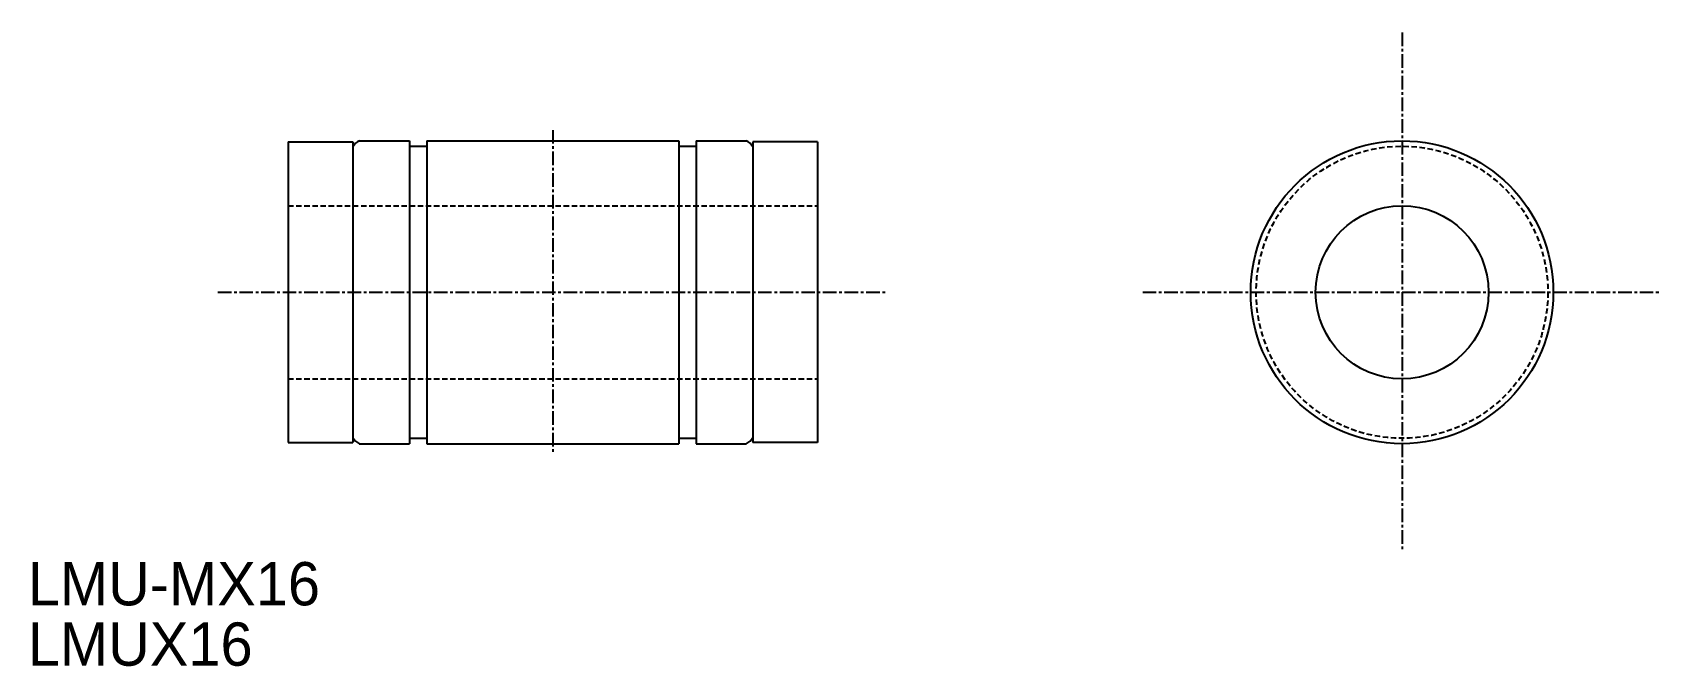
# Model space of a CAD drawing. Extents: x 60 to 210, y 62 to 120.
import ezdxf

# ---------------------------------------------------------------- set-up
doc = ezdxf.new("R2010")
doc.units = 0
doc.linetypes.add('CENTER', pattern=[2, 1.25, -0.25, 0.25, -0.25])
doc.linetypes.add('DASHED', pattern=[0.75, 0.5, -0.25])
doc.layers.get('0').update_dxf_attribs({"linetype": 'CONTINUOUS'})
doc.layers.add('CENTER', color=1, linetype='CENTER')

msp = doc.modelspace()

# ---------------------------------------------------------------- linework, layer by layer
at = {"color": 7, "linetype": 'CONTINUOUS'}
for p, q in [((83.19, 110.19), (83.19, 82.39)), ((83.19, 110.19), (89.19, 110.19)), ((89.19, 110.19), (89.19, 82.39)), ((89.78, 110.29), (94.44, 110.29)), ((94.44, 110.29), (94.44, 82.29)), ((96.04, 110.29), (96.04, 82.29)), ((96.04, 110.29), (119.34, 110.29)), ((119.34, 110.29), (119.34, 82.29)), ((120.94, 110.29), (125.59, 110.29)), ((120.94, 110.29), (120.94, 82.29)), ((132.19, 110.19), (126.19, 110.19)), ((126.19, 110.19), (126.19, 82.39)), ((132.19, 110.19), (132.19, 82.39)), ((94.44, 109.79), (96.04, 109.79)), ((119.34, 109.79), (120.94, 109.79)), ((83.19, 82.39), (89.19, 82.39)), ((89.78, 82.29), (94.44, 82.29)), ((94.44, 82.79), (96.04, 82.79)), ((96.04, 82.29), (119.34, 82.29)), ((119.34, 82.79), (120.94, 82.79)), ((120.94, 82.29), (125.59, 82.29)), ((132.19, 82.39), (126.19, 82.39))]:
    msp.add_line(p, q, dxfattribs=at)
at = {"color": 3, "linetype": 'DASHED'}
for p, q in [((83.19, 104.29), (132.19, 104.29)), ((83.19, 88.29), (132.19, 88.29))]:
    msp.add_line(p, q, dxfattribs=at)
at = {"color": 7, "linetype": 'CONTINUOUS'}
for radius in [14, 8]:
    msp.add_circle((186.28, 96.29), radius, dxfattribs=at)
at = {"color": 3, "linetype": 'DASHED'}
msp.add_circle((186.28, 96.29), 13.5, dxfattribs=at)
at = {"color": 7, "linetype": 'CONTINUOUS'}
for centre, start, end in [((90.34, 109.12), 115.3317, 152.2042), ((125.04, 109.12), 27.7958, 64.6683), ((90.34, 83.47), 207.7958, 244.6683), ((125.04, 83.47), 295.3317, 332.2042)]:
    msp.add_arc(centre, 1.3, start, end, dxfattribs=at)
at = {"layer": 'CENTER', "color": 1, "linetype": 'CENTER'}
for p, q in [((186.28, 120.29), (186.28, 72.29)), ((107.69, 111.29), (107.69, 81.29)), ((76.69, 96.29), (138.69, 96.29)), ((162.28, 96.29), (210.28, 96.29))]:
    msp.add_line(p, q, dxfattribs=at)

# ---------------------------------------------------------------- texts
at = {"color": 7, "linetype": 'CONTINUOUS'}
for s, p in [('LMU-MX16', (59.1, 67.35)), ('LMUX16', (59.1, 61.77))]:
    msp.add_text(s, height=4, dxfattribs=at).set_placement(p)

doc.saveas('drawing.dxf')
